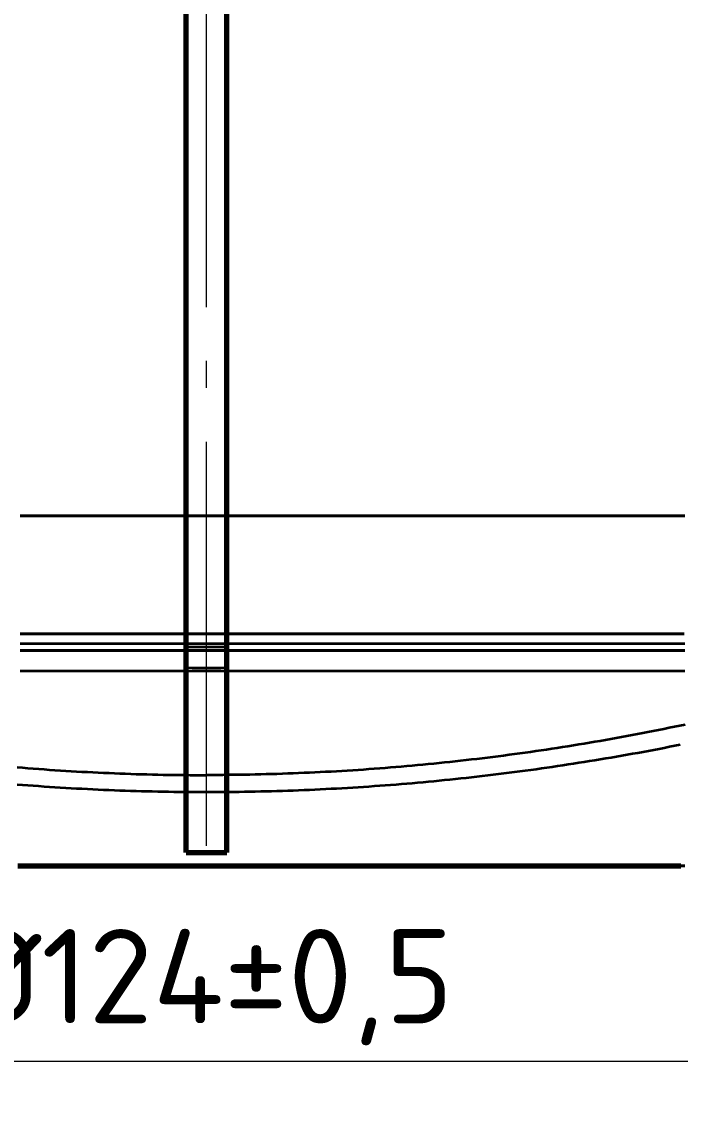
# Model space of a CAD drawing. Header units: millimetres. Extents: x 0 to 1554, y 0 to 420.
# Drawn here: x 113.9 to 138.32, y 157.38 to 197.97 of the extents above; entities that cross this region are included whole.
import ezdxf

# ---------------------------------------------------------------- set-up
doc = ezdxf.new("R2010")
doc.units = ezdxf.units.MM
doc.linetypes.add('IRAM-E-TRAZOS', pattern=[5, 4, -1])
doc.linetypes.add('IRAM-F-TRAZO-PUNTO', pattern=[20, 15, -2, 1, -2])
for name, color, linetype, lineweight in [('01-VISIBLE', 7, 'CONTINUOUS', 70), ('02-OCULTA', 4, 'IRAM-E-TRAZOS', 35), ('03-EJE', 1, 'IRAM-F-TRAZO-PUNTO', 18), ('04-COTA', 3, 'CONTINUOUS', 18)]:
    doc.layers.add(name, color=color, linetype=linetype, lineweight=lineweight)
doc.styles.add('ISO3098', font='isocpeur.ttf')
doc.dimstyles.new('FLAMA-IRAM', dxfattribs={"dimtxt": 3.5, "dimasz": 3.5, "dimexe": 2, "dimexo": 1.5, "dimgap": 1, "dimtad": 1, "dimdec": 1, "dimtxsty": 'ISO3098', "dimblk": 'IRAM_FLECHA', "dimblk1": 'IRAM_FLECHA', "dimblk2": 'IRAM_FLECHA', "dimcen": 2.5, "dimclrd": 256, "dimclre": 256, "dimclrt": 256, "dimazin": 3, "dimtfac": 1, "dimtmove": 0, "dimatfit": 3, "dimlwd": 18, "dimlwe": 18})

# ---------------------------------------------------------------- blocks, each defined once
blk = doc.blocks.new('IRAM_FLECHA')
blk.add_solid([(0, 0), (-1, 0.125), (-1, -0.125)])

msp = doc.modelspace()

# ---------------------------------------------------------------- linework, layer by layer
at = {"layer": '01-VISIBLE'}
for p, q in [((120, 167.125), (120, 294.306)), ((121.5, 167.125), (121.5, 294.306)), ((120, 167.125), (121.5, 167.125))]:
    msp.add_line(p, q, dxfattribs=at)
msp.add_lwpolyline([(113.75, 166.625), (113.95, 166.625), (114.15, 166.625), (114.35, 166.625), (114.55, 166.625), (114.75, 166.625), (114.95, 166.625), (115.15, 166.625), (115.35, 166.625), (115.55, 166.625), (115.75, 166.625), (115.95, 166.625), (116.15, 166.625), (116.35, 166.625), (116.55, 166.625), (116.75, 166.625), (116.95, 166.625), (117.15, 166.625), (117.35, 166.625), (117.55, 166.625), (117.75, 166.625), (117.95, 166.625), (118.15, 166.625), (118.35, 166.625), (118.55, 166.625), (118.75, 166.625), (118.95, 166.625), (119.15, 166.625), (119.35, 166.625), (119.55, 166.625), (119.75, 166.625), (119.95, 166.625), (120.15, 166.625), (120.35, 166.625), (120.55, 166.625), (120.75, 166.625), (120.95, 166.625), (121.15, 166.625), (121.35, 166.625), (121.55, 166.625), (121.75, 166.625), (121.95, 166.625), (122.15, 166.625), (122.35, 166.625), (122.55, 166.625), (122.75, 166.625), (122.95, 166.625), (123.15, 166.625), (123.35, 166.625), (123.55, 166.625), (123.75, 166.625), (123.95, 166.625), (124.15, 166.625), (124.35, 166.625), (124.55, 166.625), (124.75, 166.625), (124.95, 166.625), (125.15, 166.625), (125.35, 166.625), (125.55, 166.625), (125.75, 166.625), (125.95, 166.625), (126.15, 166.625), (126.35, 166.625), (126.55, 166.625), (126.75, 166.625), (126.95, 166.625), (127.15, 166.625), (127.35, 166.625), (127.55, 166.625), (127.75, 166.625), (127.95, 166.625), (128.15, 166.625), (128.35, 166.625), (128.55, 166.625), (128.75, 166.625), (128.95, 166.625), (129.15, 166.625), (129.35, 166.625), (129.55, 166.625), (129.75, 166.625), (129.95, 166.625), (130.15, 166.625), (130.35, 166.625), (130.55, 166.625), (130.75, 166.625), (130.95, 166.625), (131.15, 166.625), (131.35, 166.625), (131.55, 166.625), (131.75, 166.625), (131.95, 166.625), (132.15, 166.625), (132.35, 166.625), (132.55, 166.625), (132.75, 166.625), (132.95, 166.625), (133.15, 166.625), (133.35, 166.625), (133.55, 166.625), (133.75, 166.625), (133.95, 166.625), (134.15, 166.625), (134.35, 166.625), (134.55, 166.625), (134.75, 166.625), (134.95, 166.625), (135.15, 166.625), (135.35, 166.625), (135.55, 166.625), (135.75, 166.625), (135.95, 166.625), (136.15, 166.625), (136.35, 166.625), (136.55, 166.625), (136.75, 166.625), (136.95, 166.625), (137.15, 166.625), (137.35, 166.625), (137.55, 166.625), (137.75, 166.625), (137.95, 166.625), (138.15, 166.625), (138.35, 166.625)], dxfattribs=at)
at = {"layer": '02-OCULTA'}
for p, q in [((120, 174.758), (120, 294.306)), ((121.5, 174.758), (121.5, 294.306)), ((120, 167.125), (120, 173.992)), ((121.5, 167.125), (121.5, 173.992)), ((120, 167.125), (121.5, 167.125))]:
    msp.add_line(p, q, dxfattribs=at)
for points in [[(138.494, 179.625), (138.293, 179.625), (138.093, 179.625), (137.892, 179.625), (137.692, 179.625), (137.491, 179.625), (137.291, 179.625), (137.09, 179.625), (136.89, 179.625), (136.689, 179.625), (136.489, 179.625), (136.288, 179.625), (136.088, 179.625), (135.887, 179.625), (135.687, 179.625), (135.486, 179.625), (135.286, 179.625), (135.085, 179.625), (134.885, 179.625), (134.684, 179.625), (134.484, 179.625), (134.283, 179.625), (134.083, 179.625), (133.882, 179.625), (133.682, 179.625), (133.481, 179.625), (133.281, 179.625), (133.08, 179.625), (132.88, 179.625), (132.679, 179.625), (132.479, 179.625), (132.278, 179.625), (132.078, 179.625), (131.877, 179.625), (131.677, 179.625), (131.476, 179.625), (131.276, 179.625), (131.075, 179.625), (130.875, 179.625), (130.675, 179.625), (130.474, 179.625), (130.274, 179.625), (130.073, 179.625), (129.873, 179.625), (129.672, 179.625), (129.472, 179.625), (129.271, 179.625), (129.071, 179.625), (128.87, 179.625), (128.67, 179.625), (128.469, 179.625), (128.269, 179.625), (128.068, 179.625), (127.868, 179.625), (127.667, 179.625), (127.467, 179.625), (127.266, 179.625), (127.066, 179.625), (126.865, 179.625), (126.665, 179.625), (126.464, 179.625), (126.264, 179.625), (126.063, 179.625), (125.863, 179.625), (125.662, 179.625), (125.462, 179.625), (125.261, 179.625), (125.061, 179.625), (124.86, 179.625), (124.66, 179.625), (124.459, 179.625), (124.259, 179.625), (124.058, 179.625), (123.858, 179.625), (123.657, 179.625), (123.457, 179.625), (123.256, 179.625), (123.056, 179.625), (122.855, 179.625), (122.655, 179.625), (122.454, 179.625), (122.254, 179.625), (122.053, 179.625), (121.853, 179.625), (121.652, 179.625), (121.452, 179.625), (121.251, 179.625), (121.051, 179.625), (120.85, 179.625), (120.65, 179.625), (120.449, 179.625), (120.249, 179.625), (120.048, 179.625), (119.848, 179.625), (119.647, 179.625), (119.447, 179.625), (119.246, 179.625), (119.046, 179.625), (118.845, 179.625), (118.645, 179.625), (118.444, 179.625), (118.244, 179.625), (118.043, 179.625), (117.843, 179.625), (117.642, 179.625), (117.442, 179.625), (117.241, 179.625), (117.041, 179.625), (116.84, 179.625), (116.64, 179.625), (116.439, 179.625), (116.239, 179.625), (116.038, 179.625), (115.838, 179.625), (115.637, 179.625), (115.437, 179.625), (115.236, 179.625), (115.036, 179.625), (114.835, 179.625), (114.635, 179.625), (114.434, 179.625), (114.234, 179.625), (114.033, 179.625), (113.833, 179.625)], [(113.833, 179.625), (114.033, 179.625), (114.234, 179.625), (114.434, 179.625), (114.635, 179.625), (114.835, 179.625), (115.036, 179.625), (115.236, 179.625), (115.437, 179.625), (115.637, 179.625), (115.838, 179.625), (116.038, 179.625), (116.239, 179.625), (116.439, 179.625), (116.64, 179.625), (116.84, 179.625), (117.041, 179.625), (117.241, 179.625), (117.442, 179.625), (117.642, 179.625), (117.843, 179.625), (118.043, 179.625), (118.244, 179.625), (118.444, 179.625), (118.645, 179.625), (118.845, 179.625), (119.046, 179.625), (119.246, 179.625), (119.447, 179.625), (119.647, 179.625), (119.848, 179.625), (120.048, 179.625), (120.249, 179.625), (120.449, 179.625), (120.65, 179.625), (120.85, 179.625), (121.051, 179.625), (121.251, 179.625), (121.452, 179.625), (121.652, 179.625), (121.853, 179.625), (122.053, 179.625), (122.254, 179.625), (122.454, 179.625), (122.655, 179.625), (122.855, 179.625), (123.056, 179.625), (123.256, 179.625), (123.457, 179.625), (123.657, 179.625), (123.858, 179.625), (124.058, 179.625), (124.259, 179.625), (124.459, 179.625), (124.66, 179.625), (124.86, 179.625), (125.061, 179.625), (125.261, 179.625), (125.462, 179.625), (125.662, 179.625), (125.863, 179.625), (126.063, 179.625), (126.264, 179.625), (126.464, 179.625), (126.665, 179.625), (126.865, 179.625), (127.066, 179.625), (127.266, 179.625), (127.467, 179.625), (127.667, 179.625), (127.868, 179.625), (128.068, 179.625), (128.269, 179.625), (128.469, 179.625), (128.67, 179.625), (128.87, 179.625), (129.071, 179.625), (129.271, 179.625), (129.472, 179.625), (129.672, 179.625), (129.873, 179.625), (130.073, 179.625), (130.274, 179.625), (130.474, 179.625), (130.675, 179.625), (130.875, 179.625), (131.075, 179.625), (131.276, 179.625), (131.476, 179.625), (131.677, 179.625), (131.877, 179.625), (132.078, 179.625), (132.278, 179.625), (132.479, 179.625), (132.679, 179.625), (132.88, 179.625), (133.08, 179.625), (133.281, 179.625), (133.481, 179.625), (133.682, 179.625), (133.882, 179.625), (134.083, 179.625), (134.283, 179.625), (134.484, 179.625), (134.684, 179.625), (134.885, 179.625), (135.085, 179.625), (135.286, 179.625), (135.486, 179.625), (135.687, 179.625), (135.887, 179.625), (136.088, 179.625), (136.288, 179.625), (136.489, 179.625), (136.689, 179.625), (136.89, 179.625), (137.09, 179.625), (137.291, 179.625), (137.491, 179.625), (137.692, 179.625), (137.892, 179.625), (138.093, 179.625), (138.293, 179.625), (138.494, 179.625)], [(138.48, 179.625), (138.279, 179.625), (138.079, 179.625), (137.879, 179.625), (137.678, 179.625), (137.478, 179.625), (137.278, 179.625), (137.077, 179.625), (136.877, 179.625), (136.677, 179.625), (136.476, 179.625), (136.276, 179.625), (136.076, 179.625), (135.875, 179.625), (135.675, 179.625), (135.475, 179.625), (135.274, 179.625), (135.074, 179.625), (134.874, 179.625), (134.673, 179.625), (134.473, 179.625), (134.273, 179.625), (134.072, 179.625), (133.872, 179.625), (133.672, 179.625), (133.471, 179.625), (133.271, 179.625), (133.071, 179.625), (132.87, 179.625), (132.67, 179.625), (132.47, 179.625), (132.269, 179.625), (132.069, 179.625), (131.869, 179.625), (131.668, 179.625), (131.468, 179.625), (131.268, 179.625), (131.067, 179.625), (130.867, 179.625), (130.667, 179.625), (130.466, 179.625), (130.266, 179.625), (130.066, 179.625), (129.865, 179.625), (129.665, 179.625), (129.465, 179.625), (129.264, 179.625), (129.064, 179.625), (128.864, 179.625), (128.663, 179.625), (128.463, 179.625), (128.263, 179.625), (128.062, 179.625), (127.862, 179.625), (127.662, 179.625), (127.461, 179.625), (127.261, 179.625), (127.061, 179.625), (126.86, 179.625), (126.66, 179.625), (126.46, 179.625), (126.259, 179.625), (126.059, 179.625), (125.859, 179.625), (125.658, 179.625), (125.458, 179.625), (125.258, 179.625), (125.057, 179.625), (124.857, 179.625), (124.657, 179.625), (124.456, 179.625), (124.256, 179.625), (124.056, 179.625), (123.855, 179.625), (123.655, 179.625), (123.455, 179.625), (123.254, 179.625), (123.054, 179.625), (122.854, 179.625), (122.653, 179.625), (122.453, 179.625), (122.253, 179.625), (122.052, 179.625), (121.852, 179.625), (121.652, 179.625), (121.451, 179.625), (121.251, 179.625), (121.051, 179.625), (120.85, 179.625), (120.65, 179.625), (120.449, 179.625), (120.249, 179.625), (120.049, 179.625), (119.848, 179.625), (119.648, 179.625), (119.448, 179.625), (119.247, 179.625), (119.047, 179.625), (118.847, 179.625), (118.646, 179.625), (118.446, 179.625), (118.246, 179.625), (118.045, 179.625), (117.845, 179.625), (117.645, 179.625), (117.444, 179.625), (117.244, 179.625), (117.044, 179.625), (116.843, 179.625), (116.643, 179.625), (116.443, 179.625), (116.242, 179.625), (116.042, 179.625), (115.842, 179.625), (115.641, 179.625), (115.441, 179.625), (115.241, 179.625), (115.04, 179.625), (114.84, 179.625), (114.64, 179.625), (114.439, 179.625), (114.239, 179.625), (114.039, 179.625), (113.838, 179.625)], [(113.838, 179.625), (114.039, 179.625), (114.239, 179.625), (114.439, 179.625), (114.64, 179.625), (114.84, 179.625), (115.04, 179.625), (115.241, 179.625), (115.441, 179.625), (115.641, 179.625), (115.842, 179.625), (116.042, 179.625), (116.242, 179.625), (116.443, 179.625), (116.643, 179.625), (116.843, 179.625), (117.044, 179.625), (117.244, 179.625), (117.444, 179.625), (117.645, 179.625), (117.845, 179.625), (118.045, 179.625), (118.246, 179.625), (118.446, 179.625), (118.646, 179.625), (118.847, 179.625), (119.047, 179.625), (119.247, 179.625), (119.448, 179.625), (119.648, 179.625), (119.848, 179.625), (120.049, 179.625), (120.249, 179.625), (120.449, 179.625), (120.65, 179.625), (120.85, 179.625), (121.051, 179.625), (121.251, 179.625), (121.451, 179.625), (121.652, 179.625), (121.852, 179.625), (122.052, 179.625), (122.253, 179.625), (122.453, 179.625), (122.653, 179.625), (122.854, 179.625), (123.054, 179.625), (123.254, 179.625), (123.455, 179.625), (123.655, 179.625), (123.855, 179.625), (124.056, 179.625), (124.256, 179.625), (124.456, 179.625), (124.657, 179.625), (124.857, 179.625), (125.057, 179.625), (125.258, 179.625), (125.458, 179.625), (125.658, 179.625), (125.859, 179.625), (126.059, 179.625), (126.259, 179.625), (126.46, 179.625), (126.66, 179.625), (126.86, 179.625), (127.061, 179.625), (127.261, 179.625), (127.461, 179.625), (127.662, 179.625), (127.862, 179.625), (128.062, 179.625), (128.263, 179.625), (128.463, 179.625), (128.663, 179.625), (128.864, 179.625), (129.064, 179.625), (129.264, 179.625), (129.465, 179.625), (129.665, 179.625), (129.865, 179.625), (130.066, 179.625), (130.266, 179.625), (130.466, 179.625), (130.667, 179.625), (130.867, 179.625), (131.067, 179.625), (131.268, 179.625), (131.468, 179.625), (131.668, 179.625), (131.869, 179.625), (132.069, 179.625), (132.269, 179.625), (132.47, 179.625), (132.67, 179.625), (132.87, 179.625), (133.071, 179.625), (133.271, 179.625), (133.471, 179.625), (133.672, 179.625), (133.872, 179.625), (134.072, 179.625), (134.273, 179.625), (134.473, 179.625), (134.673, 179.625), (134.874, 179.625), (135.074, 179.625), (135.274, 179.625), (135.475, 179.625), (135.675, 179.625), (135.875, 179.625), (136.076, 179.625), (136.276, 179.625), (136.476, 179.625), (136.677, 179.625), (136.877, 179.625), (137.077, 179.625), (137.278, 179.625), (137.478, 179.625), (137.678, 179.625), (137.879, 179.625), (138.079, 179.625), (138.279, 179.625), (138.48, 179.625)], [(138.48, 175.25), (138.279, 175.25), (138.079, 175.25), (137.879, 175.25), (137.678, 175.25), (137.478, 175.25), (137.278, 175.25), (137.077, 175.25), (136.877, 175.25), (136.677, 175.25), (136.476, 175.25), (136.276, 175.25), (136.076, 175.25), (135.875, 175.25), (135.675, 175.25), (135.475, 175.25), (135.274, 175.25), (135.074, 175.25), (134.874, 175.25), (134.673, 175.25), (134.473, 175.25), (134.273, 175.25), (134.072, 175.25), (133.872, 175.25), (133.672, 175.25), (133.471, 175.25), (133.271, 175.25), (133.071, 175.25), (132.87, 175.25), (132.67, 175.25), (132.47, 175.25), (132.269, 175.25), (132.069, 175.25), (131.869, 175.25), (131.668, 175.25), (131.468, 175.25), (131.268, 175.25), (131.067, 175.25), (130.867, 175.25), (130.667, 175.25), (130.466, 175.25), (130.266, 175.25), (130.066, 175.25), (129.865, 175.25), (129.665, 175.25), (129.465, 175.25), (129.264, 175.25), (129.064, 175.25), (128.864, 175.25), (128.663, 175.25), (128.463, 175.25), (128.263, 175.25), (128.062, 175.25), (127.862, 175.25), (127.662, 175.25), (127.461, 175.25), (127.261, 175.25), (127.061, 175.25), (126.86, 175.25), (126.66, 175.25), (126.46, 175.25), (126.259, 175.25), (126.059, 175.25), (125.859, 175.25), (125.658, 175.25), (125.458, 175.25), (125.258, 175.25), (125.057, 175.25), (124.857, 175.25), (124.657, 175.25), (124.456, 175.25), (124.256, 175.25), (124.056, 175.25), (123.855, 175.25), (123.655, 175.25), (123.455, 175.25), (123.254, 175.25), (123.054, 175.25), (122.854, 175.25), (122.653, 175.25), (122.453, 175.25), (122.253, 175.25), (122.052, 175.25), (121.852, 175.25), (121.652, 175.25), (121.451, 175.25), (121.251, 175.25), (121.051, 175.25), (120.85, 175.25), (120.65, 175.25), (120.449, 175.25), (120.249, 175.25), (120.049, 175.25), (119.848, 175.25), (119.648, 175.25), (119.448, 175.25), (119.247, 175.25), (119.047, 175.25), (118.847, 175.25), (118.646, 175.25), (118.446, 175.25), (118.246, 175.25), (118.045, 175.25), (117.845, 175.25), (117.645, 175.25), (117.444, 175.25), (117.244, 175.25), (117.044, 175.25), (116.843, 175.25), (116.643, 175.25), (116.443, 175.25), (116.242, 175.25), (116.042, 175.25), (115.842, 175.25), (115.641, 175.25), (115.441, 175.25), (115.241, 175.25), (115.04, 175.25), (114.84, 175.25), (114.64, 175.25), (114.439, 175.25), (114.239, 175.25), (114.039, 175.25), (113.838, 175.25)], [(113.838, 175.25), (114.039, 175.25), (114.239, 175.25), (114.439, 175.25), (114.64, 175.25), (114.84, 175.25), (115.04, 175.25), (115.241, 175.25), (115.441, 175.25), (115.641, 175.25), (115.842, 175.25), (116.042, 175.25), (116.242, 175.25), (116.443, 175.25), (116.643, 175.25), (116.843, 175.25), (117.044, 175.25), (117.244, 175.25), (117.444, 175.25), (117.645, 175.25), (117.845, 175.25), (118.045, 175.25), (118.246, 175.25), (118.446, 175.25), (118.646, 175.25), (118.847, 175.25), (119.047, 175.25), (119.247, 175.25), (119.448, 175.25), (119.648, 175.25), (119.848, 175.25), (120.049, 175.25), (120.249, 175.25), (120.449, 175.25), (120.65, 175.25), (120.85, 175.25), (121.051, 175.25), (121.251, 175.25), (121.451, 175.25), (121.652, 175.25), (121.852, 175.25), (122.052, 175.25), (122.253, 175.25), (122.453, 175.25), (122.653, 175.25), (122.854, 175.25), (123.054, 175.25), (123.254, 175.25), (123.455, 175.25), (123.655, 175.25), (123.855, 175.25), (124.056, 175.25), (124.256, 175.25), (124.456, 175.25), (124.657, 175.25), (124.857, 175.25), (125.057, 175.25), (125.258, 175.25), (125.458, 175.25), (125.658, 175.25), (125.859, 175.25), (126.059, 175.25), (126.259, 175.25), (126.46, 175.25), (126.66, 175.25), (126.86, 175.25), (127.061, 175.25), (127.261, 175.25), (127.461, 175.25), (127.662, 175.25), (127.862, 175.25), (128.062, 175.25), (128.263, 175.25), (128.463, 175.25), (128.663, 175.25), (128.864, 175.25), (129.064, 175.25), (129.264, 175.25), (129.465, 175.25), (129.665, 175.25), (129.865, 175.25), (130.066, 175.25), (130.266, 175.25), (130.466, 175.25), (130.667, 175.25), (130.867, 175.25), (131.067, 175.25), (131.268, 175.25), (131.468, 175.25), (131.668, 175.25), (131.869, 175.25), (132.069, 175.25), (132.269, 175.25), (132.47, 175.25), (132.67, 175.25), (132.87, 175.25), (133.071, 175.25), (133.271, 175.25), (133.471, 175.25), (133.672, 175.25), (133.872, 175.25), (134.072, 175.25), (134.273, 175.25), (134.473, 175.25), (134.673, 175.25), (134.874, 175.25), (135.074, 175.25), (135.274, 175.25), (135.475, 175.25), (135.675, 175.25), (135.875, 175.25), (136.076, 175.25), (136.276, 175.25), (136.476, 175.25), (136.677, 175.25), (136.877, 175.25), (137.077, 175.25), (137.278, 175.25), (137.478, 175.25), (137.678, 175.25), (137.879, 175.25), (138.079, 175.25), (138.279, 175.25), (138.48, 175.25)], [(138.494, 174.875), (138.293, 174.875), (138.093, 174.875), (137.892, 174.875), (137.692, 174.875), (137.491, 174.875), (137.291, 174.875), (137.09, 174.875), (136.89, 174.875), (136.689, 174.875), (136.489, 174.875), (136.288, 174.875), (136.088, 174.875), (135.887, 174.875), (135.687, 174.875), (135.486, 174.875), (135.286, 174.875), (135.085, 174.875), (134.885, 174.875), (134.684, 174.875), (134.484, 174.875), (134.283, 174.875), (134.083, 174.875), (133.882, 174.875), (133.682, 174.875), (133.481, 174.875), (133.281, 174.875), (133.08, 174.875), (132.88, 174.875), (132.679, 174.875), (132.479, 174.875), (132.278, 174.875), (132.078, 174.875), (131.877, 174.875), (131.677, 174.875), (131.476, 174.875), (131.276, 174.875), (131.075, 174.875), (130.875, 174.875), (130.675, 174.875), (130.474, 174.875), (130.274, 174.875), (130.073, 174.875), (129.873, 174.875), (129.672, 174.875), (129.472, 174.875), (129.271, 174.875), (129.071, 174.875), (128.87, 174.875), (128.67, 174.875), (128.469, 174.875), (128.269, 174.875), (128.068, 174.875), (127.868, 174.875), (127.667, 174.875), (127.467, 174.875), (127.266, 174.875), (127.066, 174.875), (126.865, 174.875), (126.665, 174.875), (126.464, 174.875), (126.264, 174.875), (126.063, 174.875), (125.863, 174.875), (125.662, 174.875), (125.462, 174.875), (125.261, 174.875), (125.061, 174.875), (124.86, 174.875), (124.66, 174.875), (124.459, 174.875), (124.259, 174.875), (124.058, 174.875), (123.858, 174.875), (123.657, 174.875), (123.457, 174.875), (123.256, 174.875), (123.056, 174.875), (122.855, 174.875), (122.655, 174.875), (122.454, 174.875), (122.254, 174.875), (122.053, 174.875), (121.853, 174.875), (121.652, 174.875), (121.452, 174.875), (121.251, 174.875), (121.051, 174.875), (120.85, 174.875), (120.65, 174.875), (120.449, 174.875), (120.249, 174.875), (120.048, 174.875), (119.848, 174.875), (119.647, 174.875), (119.447, 174.875), (119.246, 174.875), (119.046, 174.875), (118.845, 174.875), (118.645, 174.875), (118.444, 174.875), (118.244, 174.875), (118.043, 174.875), (117.843, 174.875), (117.642, 174.875), (117.442, 174.875), (117.241, 174.875), (117.041, 174.875), (116.84, 174.875), (116.64, 174.875), (116.439, 174.875), (116.239, 174.875), (116.038, 174.875), (115.838, 174.875), (115.637, 174.875), (115.437, 174.875), (115.236, 174.875), (115.036, 174.875), (114.835, 174.875), (114.635, 174.875), (114.434, 174.875), (114.234, 174.875), (114.033, 174.875), (113.833, 174.875)], [(138.494, 174.875), (138.293, 174.875), (138.093, 174.875), (137.892, 174.875), (137.692, 174.875), (137.491, 174.875), (137.291, 174.875), (137.09, 174.875), (136.89, 174.875), (136.689, 174.875), (136.489, 174.875), (136.288, 174.875), (136.088, 174.875), (135.887, 174.875), (135.687, 174.875), (135.486, 174.875), (135.286, 174.875), (135.085, 174.875), (134.885, 174.875), (134.684, 174.875), (134.484, 174.875), (134.283, 174.875), (134.083, 174.875), (133.882, 174.875), (133.682, 174.875), (133.481, 174.875), (133.281, 174.875), (133.08, 174.875), (132.88, 174.875), (132.679, 174.875), (132.479, 174.875), (132.278, 174.875), (132.078, 174.875), (131.877, 174.875), (131.677, 174.875), (131.476, 174.875), (131.276, 174.875), (131.075, 174.875), (130.875, 174.875), (130.675, 174.875), (130.474, 174.875), (130.274, 174.875), (130.073, 174.875), (129.873, 174.875), (129.672, 174.875), (129.472, 174.875), (129.271, 174.875), (129.071, 174.875), (128.87, 174.875), (128.67, 174.875), (128.469, 174.875), (128.269, 174.875), (128.068, 174.875), (127.868, 174.875), (127.667, 174.875), (127.467, 174.875), (127.266, 174.875), (127.066, 174.875), (126.865, 174.875), (126.665, 174.875), (126.464, 174.875), (126.264, 174.875), (126.063, 174.875), (125.863, 174.875), (125.662, 174.875), (125.462, 174.875), (125.261, 174.875), (125.061, 174.875), (124.86, 174.875), (124.66, 174.875), (124.459, 174.875), (124.259, 174.875), (124.058, 174.875), (123.858, 174.875), (123.657, 174.875), (123.457, 174.875), (123.256, 174.875), (123.056, 174.875), (122.855, 174.875), (122.655, 174.875), (122.454, 174.875), (122.254, 174.875), (122.053, 174.875), (121.853, 174.875), (121.652, 174.875), (121.452, 174.875), (121.251, 174.875), (121.051, 174.875), (120.85, 174.875), (120.65, 174.875), (120.449, 174.875), (120.249, 174.875), (120.048, 174.875), (119.848, 174.875), (119.647, 174.875), (119.447, 174.875), (119.246, 174.875), (119.046, 174.875), (118.845, 174.875), (118.645, 174.875), (118.444, 174.875), (118.244, 174.875), (118.043, 174.875), (117.843, 174.875), (117.642, 174.875), (117.442, 174.875), (117.241, 174.875), (117.041, 174.875), (116.84, 174.875), (116.64, 174.875), (116.439, 174.875), (116.239, 174.875), (116.038, 174.875), (115.838, 174.875), (115.637, 174.875), (115.437, 174.875), (115.236, 174.875), (115.036, 174.875), (114.835, 174.875), (114.635, 174.875), (114.434, 174.875), (114.234, 174.875), (114.033, 174.875), (113.833, 174.875)], [(138.494, 174.625), (138.293, 174.625), (138.093, 174.625), (137.892, 174.625), (137.692, 174.625), (137.491, 174.625), (137.291, 174.625), (137.09, 174.625), (136.89, 174.625), (136.689, 174.625), (136.489, 174.625), (136.288, 174.625), (136.088, 174.625), (135.887, 174.625), (135.687, 174.625), (135.486, 174.625), (135.286, 174.625), (135.085, 174.625), (134.885, 174.625), (134.684, 174.625), (134.484, 174.625), (134.283, 174.625), (134.083, 174.625), (133.882, 174.625), (133.682, 174.625), (133.481, 174.625), (133.281, 174.625), (133.08, 174.625), (132.88, 174.625), (132.679, 174.625), (132.479, 174.625), (132.278, 174.625), (132.078, 174.625), (131.877, 174.625), (131.677, 174.625), (131.476, 174.625), (131.276, 174.625), (131.075, 174.625), (130.875, 174.625), (130.675, 174.625), (130.474, 174.625), (130.274, 174.625), (130.073, 174.625), (129.873, 174.625), (129.672, 174.625), (129.472, 174.625), (129.271, 174.625), (129.071, 174.625), (128.87, 174.625), (128.67, 174.625), (128.469, 174.625), (128.269, 174.625), (128.068, 174.625), (127.868, 174.625), (127.667, 174.625), (127.467, 174.625), (127.266, 174.625), (127.066, 174.625), (126.865, 174.625), (126.665, 174.625), (126.464, 174.625), (126.264, 174.625), (126.063, 174.625), (125.863, 174.625), (125.662, 174.625), (125.462, 174.625), (125.261, 174.625), (125.061, 174.625), (124.86, 174.625), (124.66, 174.625), (124.459, 174.625), (124.259, 174.625), (124.058, 174.625), (123.858, 174.625), (123.657, 174.625), (123.457, 174.625), (123.256, 174.625), (123.056, 174.625), (122.855, 174.625), (122.655, 174.625), (122.454, 174.625), (122.254, 174.625), (122.053, 174.625), (121.853, 174.625), (121.652, 174.625), (121.452, 174.625), (121.251, 174.625), (121.051, 174.625), (120.85, 174.625), (120.65, 174.625), (120.449, 174.625), (120.249, 174.625), (120.048, 174.625), (119.848, 174.625), (119.647, 174.625), (119.447, 174.625), (119.246, 174.625), (119.046, 174.625), (118.845, 174.625), (118.645, 174.625), (118.444, 174.625), (118.244, 174.625), (118.043, 174.625), (117.843, 174.625), (117.642, 174.625), (117.442, 174.625), (117.241, 174.625), (117.041, 174.625), (116.84, 174.625), (116.64, 174.625), (116.439, 174.625), (116.239, 174.625), (116.038, 174.625), (115.838, 174.625), (115.637, 174.625), (115.437, 174.625), (115.236, 174.625), (115.036, 174.625), (114.835, 174.625), (114.635, 174.625), (114.434, 174.625), (114.234, 174.625), (114.033, 174.625), (113.833, 174.625)], [(113.833, 174.625), (114.033, 174.625), (114.234, 174.625), (114.434, 174.625), (114.635, 174.625), (114.835, 174.625), (115.036, 174.625), (115.236, 174.625), (115.437, 174.625), (115.637, 174.625), (115.838, 174.625), (116.038, 174.625), (116.239, 174.625), (116.439, 174.625), (116.64, 174.625), (116.84, 174.625), (117.041, 174.625), (117.241, 174.625), (117.442, 174.625), (117.642, 174.625), (117.843, 174.625), (118.043, 174.625), (118.244, 174.625), (118.444, 174.625), (118.645, 174.625), (118.845, 174.625), (119.046, 174.625), (119.246, 174.625), (119.447, 174.625), (119.647, 174.625), (119.848, 174.625), (120.048, 174.625), (120.249, 174.625), (120.449, 174.625), (120.65, 174.625), (120.85, 174.625), (121.051, 174.625), (121.251, 174.625), (121.452, 174.625), (121.652, 174.625), (121.853, 174.625), (122.053, 174.625), (122.254, 174.625), (122.454, 174.625), (122.655, 174.625), (122.855, 174.625), (123.056, 174.625), (123.256, 174.625), (123.457, 174.625), (123.657, 174.625), (123.858, 174.625), (124.058, 174.625), (124.259, 174.625), (124.459, 174.625), (124.66, 174.625), (124.86, 174.625), (125.061, 174.625), (125.261, 174.625), (125.462, 174.625), (125.662, 174.625), (125.863, 174.625), (126.063, 174.625), (126.264, 174.625), (126.464, 174.625), (126.665, 174.625), (126.865, 174.625), (127.066, 174.625), (127.266, 174.625), (127.467, 174.625), (127.667, 174.625), (127.868, 174.625), (128.068, 174.625), (128.269, 174.625), (128.469, 174.625), (128.67, 174.625), (128.87, 174.625), (129.071, 174.625), (129.271, 174.625), (129.472, 174.625), (129.672, 174.625), (129.873, 174.625), (130.073, 174.625), (130.274, 174.625), (130.474, 174.625), (130.675, 174.625), (130.875, 174.625), (131.075, 174.625), (131.276, 174.625), (131.476, 174.625), (131.677, 174.625), (131.877, 174.625), (132.078, 174.625), (132.278, 174.625), (132.479, 174.625), (132.679, 174.625), (132.88, 174.625), (133.08, 174.625), (133.281, 174.625), (133.481, 174.625), (133.682, 174.625), (133.882, 174.625), (134.083, 174.625), (134.283, 174.625), (134.484, 174.625), (134.684, 174.625), (134.885, 174.625), (135.085, 174.625), (135.286, 174.625), (135.486, 174.625), (135.687, 174.625), (135.887, 174.625), (136.088, 174.625), (136.288, 174.625), (136.489, 174.625), (136.689, 174.625), (136.89, 174.625), (137.09, 174.625), (137.291, 174.625), (137.491, 174.625), (137.692, 174.625), (137.892, 174.625), (138.093, 174.625), (138.293, 174.625), (138.494, 174.625)], [(120, 174.758), (120.214, 174.762), (120.429, 174.764), (120.643, 174.765), (120.857, 174.765), (121.071, 174.764), (121.286, 174.762), (121.5, 174.758)], [(120, 174.375), (120, 174.439), (120, 174.503), (120, 174.566), (120, 174.63), (120, 174.694), (120, 174.758)], [(121.5, 174.375), (121.5, 174.439), (121.5, 174.503), (121.5, 174.566), (121.5, 174.63), (121.5, 174.694), (121.5, 174.758)], [(120, 173.992), (120, 174.056), (120, 174.12), (120, 174.184), (120, 174.247), (120, 174.311), (120, 174.375)], [(121.5, 173.992), (121.5, 174.056), (121.5, 174.12), (121.5, 174.184), (121.5, 174.247), (121.5, 174.311), (121.5, 174.375)], [(113.833, 173.875), (114.033, 173.875), (114.234, 173.875), (114.434, 173.875), (114.635, 173.875), (114.835, 173.875), (115.036, 173.875), (115.236, 173.875), (115.437, 173.875), (115.637, 173.875), (115.838, 173.875), (116.038, 173.875), (116.239, 173.875), (116.439, 173.875), (116.64, 173.875), (116.84, 173.875), (117.041, 173.875), (117.241, 173.875), (117.442, 173.875), (117.642, 173.875), (117.843, 173.875), (118.043, 173.875), (118.244, 173.875), (118.444, 173.875), (118.645, 173.875), (118.845, 173.875), (119.046, 173.875), (119.246, 173.875), (119.447, 173.875), (119.647, 173.875), (119.848, 173.875), (120.048, 173.875), (120.249, 173.875), (120.449, 173.875), (120.65, 173.875), (120.85, 173.875), (121.051, 173.875), (121.251, 173.875), (121.452, 173.875), (121.652, 173.875), (121.853, 173.875), (122.053, 173.875), (122.254, 173.875), (122.454, 173.875), (122.655, 173.875), (122.855, 173.875), (123.056, 173.875), (123.256, 173.875), (123.457, 173.875), (123.657, 173.875), (123.858, 173.875), (124.058, 173.875), (124.259, 173.875), (124.459, 173.875), (124.66, 173.875), (124.86, 173.875), (125.061, 173.875), (125.261, 173.875), (125.462, 173.875), (125.662, 173.875), (125.863, 173.875), (126.063, 173.875), (126.264, 173.875), (126.464, 173.875), (126.665, 173.875), (126.865, 173.875), (127.066, 173.875), (127.266, 173.875), (127.467, 173.875), (127.667, 173.875), (127.868, 173.875), (128.068, 173.875), (128.269, 173.875), (128.469, 173.875), (128.67, 173.875), (128.87, 173.875), (129.071, 173.875), (129.271, 173.875), (129.472, 173.875), (129.672, 173.875), (129.873, 173.875), (130.073, 173.875), (130.274, 173.875), (130.474, 173.875), (130.675, 173.875), (130.875, 173.875), (131.075, 173.875), (131.276, 173.875), (131.476, 173.875), (131.677, 173.875), (131.877, 173.875), (132.078, 173.875), (132.278, 173.875), (132.479, 173.875), (132.679, 173.875), (132.88, 173.875), (133.08, 173.875), (133.281, 173.875), (133.481, 173.875), (133.682, 173.875), (133.882, 173.875), (134.083, 173.875), (134.283, 173.875), (134.484, 173.875), (134.684, 173.875), (134.885, 173.875), (135.085, 173.875), (135.286, 173.875), (135.486, 173.875), (135.687, 173.875), (135.887, 173.875), (136.088, 173.875), (136.288, 173.875), (136.489, 173.875), (136.689, 173.875), (136.89, 173.875), (137.09, 173.875), (137.291, 173.875), (137.491, 173.875), (137.692, 173.875), (137.892, 173.875), (138.093, 173.875), (138.293, 173.875), (138.494, 173.875)], [(113.833, 173.875), (114.033, 173.875), (114.234, 173.875), (114.434, 173.875), (114.635, 173.875), (114.835, 173.875), (115.036, 173.875), (115.236, 173.875), (115.437, 173.875), (115.637, 173.875), (115.838, 173.875), (116.038, 173.875), (116.239, 173.875), (116.439, 173.875), (116.64, 173.875), (116.84, 173.875), (117.041, 173.875), (117.241, 173.875), (117.442, 173.875), (117.642, 173.875), (117.843, 173.875), (118.043, 173.875), (118.244, 173.875), (118.444, 173.875), (118.645, 173.875), (118.845, 173.875), (119.046, 173.875), (119.246, 173.875), (119.447, 173.875), (119.647, 173.875), (119.848, 173.875), (120.048, 173.875), (120.249, 173.875), (120.449, 173.875), (120.65, 173.875), (120.85, 173.875), (121.051, 173.875), (121.251, 173.875), (121.452, 173.875), (121.652, 173.875), (121.853, 173.875), (122.053, 173.875), (122.254, 173.875), (122.454, 173.875), (122.655, 173.875), (122.855, 173.875), (123.056, 173.875), (123.256, 173.875), (123.457, 173.875), (123.657, 173.875), (123.858, 173.875), (124.058, 173.875), (124.259, 173.875), (124.459, 173.875), (124.66, 173.875), (124.86, 173.875), (125.061, 173.875), (125.261, 173.875), (125.462, 173.875), (125.662, 173.875), (125.863, 173.875), (126.063, 173.875), (126.264, 173.875), (126.464, 173.875), (126.665, 173.875), (126.865, 173.875), (127.066, 173.875), (127.266, 173.875), (127.467, 173.875), (127.667, 173.875), (127.868, 173.875), (128.068, 173.875), (128.269, 173.875), (128.469, 173.875), (128.67, 173.875), (128.87, 173.875), (129.071, 173.875), (129.271, 173.875), (129.472, 173.875), (129.672, 173.875), (129.873, 173.875), (130.073, 173.875), (130.274, 173.875), (130.474, 173.875), (130.675, 173.875), (130.875, 173.875), (131.075, 173.875), (131.276, 173.875), (131.476, 173.875), (131.677, 173.875), (131.877, 173.875), (132.078, 173.875), (132.278, 173.875), (132.479, 173.875), (132.679, 173.875), (132.88, 173.875), (133.08, 173.875), (133.281, 173.875), (133.481, 173.875), (133.682, 173.875), (133.882, 173.875), (134.083, 173.875), (134.283, 173.875), (134.484, 173.875), (134.684, 173.875), (134.885, 173.875), (135.085, 173.875), (135.286, 173.875), (135.486, 173.875), (135.687, 173.875), (135.887, 173.875), (136.088, 173.875), (136.288, 173.875), (136.489, 173.875), (136.689, 173.875), (136.89, 173.875), (137.09, 173.875), (137.291, 173.875), (137.491, 173.875), (137.692, 173.875), (137.892, 173.875), (138.093, 173.875), (138.293, 173.875), (138.494, 173.875)], [(120, 173.992), (120.214, 173.988), (120.429, 173.986), (120.643, 173.985), (120.857, 173.985), (121.071, 173.986), (121.286, 173.988), (121.5, 173.992)], [(138.512, 171.871), (138.315, 171.83), (138.118, 171.789), (137.921, 171.749), (137.724, 171.709), (137.527, 171.67), (137.33, 171.631), (137.132, 171.592), (136.935, 171.554), (136.738, 171.516), (136.54, 171.479), (136.342, 171.442), (136.145, 171.406), (135.947, 171.37), (135.749, 171.334), (135.551, 171.299), (135.353, 171.265), (135.155, 171.231), (134.957, 171.197), (134.758, 171.164), (134.56, 171.131), (134.362, 171.099), (134.163, 171.067), (133.965, 171.036), (133.766, 171.005), (133.567, 170.974), (133.368, 170.944), (133.17, 170.915), (132.971, 170.886), (132.772, 170.857), (132.573, 170.829), (132.373, 170.801), (132.174, 170.774), (131.975, 170.747), (131.776, 170.721), (131.576, 170.695), (131.377, 170.67), (131.177, 170.645), (130.978, 170.621), (130.778, 170.597), (130.579, 170.573), (130.379, 170.55), (130.179, 170.527), (129.979, 170.505), (129.779, 170.484), (129.58, 170.462), (129.38, 170.442), (129.18, 170.421), (128.979, 170.402), (128.779, 170.382), (128.579, 170.364), (128.379, 170.345), (128.179, 170.327), (127.978, 170.31), (127.778, 170.293), (127.578, 170.277), (127.377, 170.261), (127.177, 170.245), (126.976, 170.23), (126.776, 170.215), (126.575, 170.201), (126.375, 170.188), (126.174, 170.175), (125.974, 170.162), (125.773, 170.15), (125.572, 170.138), (125.372, 170.127), (125.171, 170.116), (124.97, 170.106), (124.769, 170.096), (124.568, 170.086), (124.368, 170.078), (124.167, 170.069), (123.966, 170.061), (123.765, 170.054), (123.564, 170.047), (123.363, 170.04), (123.162, 170.035), (122.961, 170.029), (122.76, 170.024), (122.559, 170.019), (122.358, 170.015), (122.157, 170.012), (121.956, 170.009), (121.755, 170.006), (121.554, 170.004), (121.353, 170.002), (121.152, 170.001), (120.951, 170), (120.75, 170)], [(120.75, 169.375), (120.951, 169.375), (121.152, 169.376), (121.353, 169.377), (121.554, 169.379), (121.755, 169.381), (121.957, 169.383), (122.158, 169.386), (122.359, 169.39), (122.56, 169.394), (122.761, 169.398), (122.962, 169.403), (123.163, 169.408), (123.364, 169.414), (123.565, 169.42), (123.766, 169.427), (123.967, 169.434), (124.168, 169.441), (124.369, 169.45), (124.57, 169.458), (124.771, 169.467), (124.971, 169.476), (125.172, 169.486), (125.373, 169.497), (125.574, 169.507), (125.775, 169.519), (125.976, 169.53), (126.176, 169.543), (126.377, 169.555), (126.578, 169.568), (126.778, 169.582), (126.979, 169.596), (127.179, 169.61), (127.38, 169.625), (127.581, 169.64), (127.781, 169.656), (127.981, 169.673), (128.182, 169.689), (128.382, 169.706), (128.583, 169.724), (128.783, 169.742), (128.983, 169.761), (129.183, 169.78), (129.383, 169.799), (129.584, 169.819), (129.784, 169.839), (129.984, 169.86), (130.184, 169.881), (130.384, 169.903), (130.583, 169.925), (130.783, 169.948), (130.983, 169.971), (131.183, 169.994), (131.382, 170.018), (131.582, 170.043), (131.782, 170.067), (131.981, 170.093), (132.181, 170.118), (132.38, 170.145), (132.579, 170.171), (132.779, 170.198), (132.978, 170.226), (133.177, 170.254), (133.376, 170.282), (133.575, 170.311), (133.774, 170.34), (133.973, 170.37), (134.172, 170.4), (134.371, 170.431), (134.569, 170.462), (134.768, 170.493), (134.966, 170.525), (135.165, 170.557), (135.363, 170.59), (135.562, 170.623), (135.76, 170.657), (135.958, 170.691), (136.156, 170.726), (136.354, 170.761), (136.552, 170.796), (136.75, 170.832), (136.948, 170.868), (137.146, 170.905), (137.343, 170.942), (137.541, 170.979), (137.738, 171.017), (137.936, 171.056), (138.133, 171.094), (138.33, 171.134)], [(113.722, 170.293), (113.922, 170.277), (114.123, 170.261), (114.323, 170.245), (114.524, 170.23), (114.724, 170.215), (114.925, 170.201), (115.125, 170.188), (115.326, 170.175), (115.526, 170.162), (115.727, 170.15), (115.928, 170.138), (116.128, 170.127), (116.329, 170.116), (116.53, 170.106), (116.731, 170.096), (116.932, 170.086), (117.132, 170.078), (117.333, 170.069), (117.534, 170.061), (117.735, 170.054), (117.936, 170.047), (118.137, 170.04), (118.338, 170.035), (118.539, 170.029), (118.74, 170.024), (118.941, 170.019), (119.142, 170.015), (119.343, 170.012), (119.544, 170.009), (119.745, 170.006), (119.946, 170.004), (120.147, 170.002), (120.348, 170.001), (120.549, 170), (120.75, 170)], [(113.719, 169.656), (113.919, 169.64), (114.12, 169.625), (114.321, 169.61), (114.521, 169.596), (114.722, 169.582), (114.922, 169.568), (115.123, 169.555), (115.324, 169.543), (115.524, 169.53), (115.725, 169.519), (115.926, 169.507), (116.127, 169.497), (116.328, 169.486), (116.529, 169.476), (116.729, 169.467), (116.93, 169.458), (117.131, 169.45), (117.332, 169.441), (117.533, 169.434), (117.734, 169.427), (117.935, 169.42), (118.136, 169.414), (118.337, 169.408), (118.538, 169.403), (118.739, 169.398), (118.94, 169.394), (119.141, 169.39), (119.342, 169.386), (119.543, 169.383), (119.745, 169.381), (119.946, 169.379), (120.147, 169.377), (120.348, 169.376), (120.549, 169.375), (120.75, 169.375)], [(138.35, 166.625), (138.15, 166.625), (137.95, 166.625), (137.75, 166.625), (137.55, 166.625), (137.35, 166.625), (137.15, 166.625), (136.95, 166.625), (136.75, 166.625), (136.55, 166.625), (136.35, 166.625), (136.15, 166.625), (135.95, 166.625), (135.75, 166.625), (135.55, 166.625), (135.35, 166.625), (135.15, 166.625), (134.95, 166.625), (134.75, 166.625), (134.55, 166.625), (134.35, 166.625), (134.15, 166.625), (133.95, 166.625), (133.75, 166.625), (133.55, 166.625), (133.35, 166.625), (133.15, 166.625), (132.95, 166.625), (132.75, 166.625), (132.55, 166.625), (132.35, 166.625), (132.15, 166.625), (131.95, 166.625), (131.75, 166.625), (131.55, 166.625), (131.35, 166.625), (131.15, 166.625), (130.95, 166.625), (130.75, 166.625), (130.55, 166.625), (130.35, 166.625), (130.15, 166.625), (129.95, 166.625), (129.75, 166.625), (129.55, 166.625), (129.35, 166.625), (129.15, 166.625), (128.95, 166.625), (128.75, 166.625), (128.55, 166.625), (128.35, 166.625), (128.15, 166.625), (127.95, 166.625), (127.75, 166.625), (127.55, 166.625), (127.35, 166.625), (127.15, 166.625), (126.95, 166.625), (126.75, 166.625), (126.55, 166.625), (126.35, 166.625), (126.15, 166.625), (125.95, 166.625), (125.75, 166.625), (125.55, 166.625), (125.35, 166.625), (125.15, 166.625), (124.95, 166.625), (124.75, 166.625), (124.55, 166.625), (124.35, 166.625), (124.15, 166.625), (123.95, 166.625), (123.75, 166.625), (123.55, 166.625), (123.35, 166.625), (123.15, 166.625), (122.95, 166.625), (122.75, 166.625), (122.55, 166.625), (122.35, 166.625), (122.15, 166.625), (121.95, 166.625), (121.75, 166.625), (121.55, 166.625), (121.35, 166.625), (121.15, 166.625), (120.95, 166.625), (120.75, 166.625), (120.55, 166.625), (120.35, 166.625), (120.15, 166.625), (119.95, 166.625), (119.75, 166.625), (119.55, 166.625), (119.35, 166.625), (119.15, 166.625), (118.95, 166.625), (118.75, 166.625), (118.55, 166.625), (118.35, 166.625), (118.15, 166.625), (117.95, 166.625), (117.75, 166.625), (117.55, 166.625), (117.35, 166.625), (117.15, 166.625), (116.95, 166.625), (116.75, 166.625), (116.55, 166.625), (116.35, 166.625), (116.15, 166.625), (115.95, 166.625), (115.75, 166.625), (115.55, 166.625), (115.35, 166.625), (115.15, 166.625), (114.95, 166.625), (114.75, 166.625), (114.55, 166.625), (114.35, 166.625), (114.15, 166.625), (113.95, 166.625), (113.75, 166.625)], [(138.494, 166.625), (138.293, 166.625), (138.093, 166.625), (137.892, 166.625), (137.692, 166.625), (137.491, 166.625), (137.291, 166.625), (137.09, 166.625), (136.89, 166.625), (136.689, 166.625), (136.489, 166.625), (136.288, 166.625), (136.088, 166.625), (135.887, 166.625), (135.687, 166.625), (135.486, 166.625), (135.286, 166.625), (135.085, 166.625), (134.885, 166.625), (134.684, 166.625), (134.484, 166.625), (134.283, 166.625), (134.083, 166.625), (133.882, 166.625), (133.682, 166.625), (133.481, 166.625), (133.281, 166.625), (133.08, 166.625), (132.88, 166.625), (132.679, 166.625), (132.479, 166.625), (132.278, 166.625), (132.078, 166.625), (131.877, 166.625), (131.677, 166.625), (131.476, 166.625), (131.276, 166.625), (131.075, 166.625), (130.875, 166.625), (130.675, 166.625), (130.474, 166.625), (130.274, 166.625), (130.073, 166.625), (129.873, 166.625), (129.672, 166.625), (129.472, 166.625), (129.271, 166.625), (129.071, 166.625), (128.87, 166.625), (128.67, 166.625), (128.469, 166.625), (128.269, 166.625), (128.068, 166.625), (127.868, 166.625), (127.667, 166.625), (127.467, 166.625), (127.266, 166.625), (127.066, 166.625), (126.865, 166.625), (126.665, 166.625), (126.464, 166.625), (126.264, 166.625), (126.063, 166.625), (125.863, 166.625), (125.662, 166.625), (125.462, 166.625), (125.261, 166.625), (125.061, 166.625), (124.86, 166.625), (124.66, 166.625), (124.459, 166.625), (124.259, 166.625), (124.058, 166.625), (123.858, 166.625), (123.657, 166.625), (123.457, 166.625), (123.256, 166.625), (123.056, 166.625), (122.855, 166.625), (122.655, 166.625), (122.454, 166.625), (122.254, 166.625), (122.053, 166.625), (121.853, 166.625), (121.652, 166.625), (121.452, 166.625), (121.251, 166.625), (121.051, 166.625), (120.85, 166.625), (120.65, 166.625), (120.449, 166.625), (120.249, 166.625), (120.048, 166.625), (119.848, 166.625), (119.647, 166.625), (119.447, 166.625), (119.246, 166.625), (119.046, 166.625), (118.845, 166.625), (118.645, 166.625), (118.444, 166.625), (118.244, 166.625), (118.043, 166.625), (117.843, 166.625), (117.642, 166.625), (117.442, 166.625), (117.241, 166.625), (117.041, 166.625), (116.84, 166.625), (116.64, 166.625), (116.439, 166.625), (116.239, 166.625), (116.038, 166.625), (115.838, 166.625), (115.637, 166.625), (115.437, 166.625), (115.236, 166.625), (115.036, 166.625), (114.835, 166.625), (114.635, 166.625), (114.434, 166.625), (114.234, 166.625), (114.033, 166.625), (113.833, 166.625)], [(113.833, 166.625), (114.033, 166.625), (114.234, 166.625), (114.434, 166.625), (114.635, 166.625), (114.835, 166.625), (115.036, 166.625), (115.236, 166.625), (115.437, 166.625), (115.637, 166.625), (115.838, 166.625), (116.038, 166.625), (116.239, 166.625), (116.439, 166.625), (116.64, 166.625), (116.84, 166.625), (117.041, 166.625), (117.241, 166.625), (117.442, 166.625), (117.642, 166.625), (117.843, 166.625), (118.043, 166.625), (118.244, 166.625), (118.444, 166.625), (118.645, 166.625), (118.845, 166.625), (119.046, 166.625), (119.246, 166.625), (119.447, 166.625), (119.647, 166.625), (119.848, 166.625), (120.048, 166.625), (120.249, 166.625), (120.449, 166.625), (120.65, 166.625), (120.85, 166.625), (121.051, 166.625), (121.251, 166.625), (121.452, 166.625), (121.652, 166.625), (121.853, 166.625), (122.053, 166.625), (122.254, 166.625), (122.454, 166.625), (122.655, 166.625), (122.855, 166.625), (123.056, 166.625), (123.256, 166.625), (123.457, 166.625), (123.657, 166.625), (123.858, 166.625), (124.058, 166.625), (124.259, 166.625), (124.459, 166.625), (124.66, 166.625), (124.86, 166.625), (125.061, 166.625), (125.261, 166.625), (125.462, 166.625), (125.662, 166.625), (125.863, 166.625), (126.063, 166.625), (126.264, 166.625), (126.464, 166.625), (126.665, 166.625), (126.865, 166.625), (127.066, 166.625), (127.266, 166.625), (127.467, 166.625), (127.667, 166.625), (127.868, 166.625), (128.068, 166.625), (128.269, 166.625), (128.469, 166.625), (128.67, 166.625), (128.87, 166.625), (129.071, 166.625), (129.271, 166.625), (129.472, 166.625), (129.672, 166.625), (129.873, 166.625), (130.073, 166.625), (130.274, 166.625), (130.474, 166.625), (130.675, 166.625), (130.875, 166.625), (131.075, 166.625), (131.276, 166.625), (131.476, 166.625), (131.677, 166.625), (131.877, 166.625), (132.078, 166.625), (132.278, 166.625), (132.479, 166.625), (132.679, 166.625), (132.88, 166.625), (133.08, 166.625), (133.281, 166.625), (133.481, 166.625), (133.682, 166.625), (133.882, 166.625), (134.083, 166.625), (134.283, 166.625), (134.484, 166.625), (134.684, 166.625), (134.885, 166.625), (135.085, 166.625), (135.286, 166.625), (135.486, 166.625), (135.687, 166.625), (135.887, 166.625), (136.088, 166.625), (136.288, 166.625), (136.489, 166.625), (136.689, 166.625), (136.89, 166.625), (137.09, 166.625), (137.291, 166.625), (137.491, 166.625), (137.692, 166.625), (137.892, 166.625), (138.093, 166.625), (138.293, 166.625), (138.494, 166.625)]]:
    msp.add_lwpolyline(points, dxfattribs=at)
at = {"layer": '03-EJE'}
msp.add_line((120.75, 167.375), (120.75, 325.375), dxfattribs=at)

# ---------------------------------------------------------------- dimensions: what is measured, and where the dimension line sits
at = {"layer": '04-COTA'}
msp.add_linear_dim(base=(89.75, 159.375), p1=(89.75, 167.375), p2=(151.75, 167.375), text='%%c<>±0,5', dimstyle='FLAMA-IRAM', override={"dimlfac": 2}, dxfattribs=at).render()

doc.saveas('drawing.dxf')
